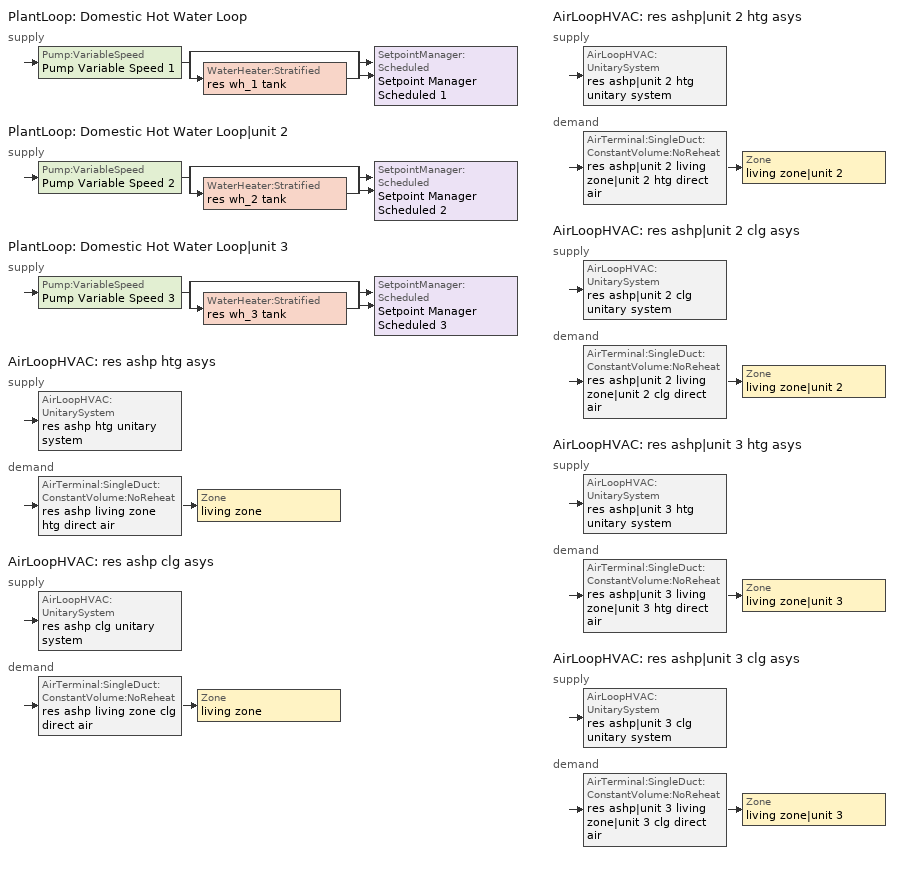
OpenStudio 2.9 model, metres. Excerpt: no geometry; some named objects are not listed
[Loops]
PlantLoop 'Domestic Hot Water Loop'
 supply: Pump:VariableSpeed 'Pump Variable Speed 1' > split
  | bypass
  | WaterHeater:Stratified 'res wh_1 tank'
  join > SetpointManager:Scheduled 'Setpoint Manager Scheduled 1'
PlantLoop 'Domestic Hot Water Loop|unit 2'
 supply: Pump:VariableSpeed 'Pump Variable Speed 2' > split
  | bypass
  | WaterHeater:Stratified 'res wh_2 tank'
  join > SetpointManager:Scheduled 'Setpoint Manager Scheduled 2'
PlantLoop 'Domestic Hot Water Loop|unit 3'
 supply: Pump:VariableSpeed 'Pump Variable Speed 3' > split
  | bypass
  | WaterHeater:Stratified 'res wh_3 tank'
  join > SetpointManager:Scheduled 'Setpoint Manager Scheduled 3'
AirLoopHVAC 'res ashp htg asys'
 supply: AirLoopHVAC:UnitarySystem 'res ashp htg unitary system'
 demand: AirTerminal:SingleDuct:ConstantVolume:NoReheat 'res ashp living zone htg direct air' > Zone 'living zone'
AirLoopHVAC 'res ashp clg asys'
 supply: AirLoopHVAC:UnitarySystem 'res ashp clg unitary system'
 demand: AirTerminal:SingleDuct:ConstantVolume:NoReheat 'res ashp living zone clg direct air' > Zone 'living zone'
AirLoopHVAC 'res ashp|unit 2 htg asys'
 supply: AirLoopHVAC:UnitarySystem 'res ashp|unit 2 htg unitary system'
 demand: AirTerminal:SingleDuct:ConstantVolume:NoReheat 'res ashp|unit 2 living zone|unit 2 htg direct air' > Zone 'living zone|unit 2'
AirLoopHVAC 'res ashp|unit 2 clg asys'
 supply: AirLoopHVAC:UnitarySystem 'res ashp|unit 2 clg unitary system'
 demand: AirTerminal:SingleDuct:ConstantVolume:NoReheat 'res ashp|unit 2 living zone|unit 2 clg direct air' > Zone 'living zone|unit 2'
AirLoopHVAC 'res ashp|unit 3 htg asys'
 supply: AirLoopHVAC:UnitarySystem 'res ashp|unit 3 htg unitary system'
 demand: AirTerminal:SingleDuct:ConstantVolume:NoReheat 'res ashp|unit 3 living zone|unit 3 htg direct air' > Zone 'living zone|unit 3'
AirLoopHVAC 'res ashp|unit 3 clg asys'
 supply: AirLoopHVAC:UnitarySystem 'res ashp|unit 3 clg unitary system'
 demand: AirTerminal:SingleDuct:ConstantVolume:NoReheat 'res ashp|unit 3 living zone|unit 3 clg direct air' > Zone 'living zone|unit 3'
[Sizing:Zone] Zone Cooling Design Supply Air Temperature Input Method=SupplyAirTemperature; Zone Cooling Design Supply Air Temperature {C}=14; Zone Cooling Design Supply Air Temperature Difference {deltaC}=11.11; Zone Heating Design Supply Air Temperature Input Method=SupplyAirTemperature; Zone Heating Design Supply Air Temperature {C}=40; Zone Heating Design Supply Air Temperature Difference {deltaC}=11.11; Zone Cooling Design Supply Air Humidity Ratio {kg-H2O/kg-air}=0.0085; Zone Heating Design Supply Air Humidity Ratio {kg-H2O/kg-air}=0.008; Cooling Design Air Flow Method=DesignDay; Heating Design Air Flow Method=DesignDay; Account for Dedicated Outdoor Air System=No; Dedicated Outdoor Air System Control Strategy=NeutralSupplyAir; Dedicated Outdoor Air Low Setpoint Temperature for Design {C}=autosize; Dedicated Outdoor Air High Setpoint Temperature for Design {C}=autosize
living zone; living zone|unit 2; living zone|unit 3
[Zone equipment]
living zone: res ashp living zone htg direct air, res ashp living zone clg direct air
living zone|unit 2: res ashp|unit 2 living zone|unit 2 htg direct air, res ashp|unit 2 living zone|unit 2 clg direct air
living zone|unit 3: res ashp|unit 3 living zone|unit 3 htg direct air, res ashp|unit 3 living zone|unit 3 clg direct air
[PlantLoop] Glycol Concentration=0; Maximum Loop Flow Rate {m3/s}=0.01; Plant Loop Volume {m3}=0.003; Load Distribution Scheme=Optimal
Domestic Hot Water Loop; Domestic Hot Water Loop|unit 2; Domestic Hot Water Loop|unit 3
[Sizing:Plant] Loop Type=Heating; Design Loop Exit Temperature {C}=51.6667; Loop Design Temperature Difference {deltaC}=5.55556; Sizing Option=NonCoincident; Zone Timesteps in Averaging Window=1; Coincident Sizing Factor Mode=None
Domestic Hot Water Loop; Domestic Hot Water Loop|unit 2; Domestic Hot Water Loop|unit 3
[Pump:VariableSpeed] Rated Flow Rate {m3/s}=0.01; Rated Pump Head {Pa}=1; Rated Power Consumption {W}=0; Motor Efficiency=1; Fraction of Motor Inefficiencies to Fluid Stream=0; Coefficient 1 of the Part Load Performance Curve=0; Coefficient 2 of the Part Load Performance Curve=1; Coefficient 3 of the Part Load Performance Curve=0; Coefficient 4 of the Part Load Performance Curve=0; Pump Control Type=Intermittent; Skin Loss Radiative Fraction=0.5; Design Power Sizing Method=PowerPerFlowPerPressure; Design Electric Power per Unit Flow Rate {W/(m3/s)}=348701.1; Design Shaft Power per Unit Flow Rate per Unit Head {W-s/m3-Pa}=1.28205; Design Minimum Flow Rate Fraction=0
Pump Variable Speed 1; Pump Variable Speed 2; Pump Variable Speed 3
[SetpointManager:Scheduled] Control Variable=Temperature
Name | Schedule
Setpoint Manager Scheduled 1 | dhw temp
Setpoint Manager Scheduled 2 | dhw temp 1
Setpoint Manager Scheduled 3 | dhw temp 2
[WaterHeater:HeatPump:WrappedCondenser] Availability Schedule=Always On Discrete; Dead Band Temperature Difference {deltaC}=0.5; Condenser Bottom Location {m}=0.0869862; Condenser Top Location {m}=0.559813; Evaporator Air Flow Rate {m3/s}=0.0854225; Inlet Air Configuration=Schedule; Minimum Inlet Air Temperature for Compressor Operation {C}=7.22222; Maximum Inlet Air Temperature for Compressor Operation {C}=48.8889; Compressor Location=Schedule; Fan Placement=DrawThrough; On Cycle Parasitic Electric Load {W}=0; Off Cycle Parasitic Electric Load {W}=0; Parasitic Heat Rejection Location=Outdoors; Tank Element Control Logic=MutuallyExclusive; Control Sensor 1 Height In Stratified Tank {m}=0.818187; Control Sensor 1 Weight=1; Control Sensor 2 Height In Stratified Tank {m}=0.818187
Name | Compressor Setpoint Temperature Schedule | Inlet Air Temperature Schedule | Inlet Air Humidity Schedule | Tank | DX Coil | Compressor Ambient Temperature Schedule | Fan
res wh_1 hpwh | res wh_1 WaterHeaterHPSchedule | res wh_1 Tamb act | res wh_1 RHamb act | res wh_1 tank | res wh_1 coil | res wh_1 Tamb act | res wh_1 fan
res wh_2 hpwh | res wh_2 WaterHeaterHPSchedule | res wh_2 Tamb act | res wh_2 RHamb act | res wh_2 tank | res wh_2 coil | res wh_2 Tamb act | res wh_2 fan
res wh_3 hpwh | res wh_3 WaterHeaterHPSchedule | res wh_3 Tamb act | res wh_3 RHamb act | res wh_3 tank | res wh_3 coil | res wh_3 Tamb act | res wh_3 fan
[Coil:WaterHeating:AirToWaterHeatPump:Wrapped] Rated Heating Capacity {W}=1400; Rated COP {W/W}=2.8; Rated Sensible Heat Ratio=0.88; Rated Evaporator Inlet Air Dry-Bulb Temperature {C}=19.7222; Rated Evaporator Inlet Air Wet-Bulb Temperature {C}=13.0782; Rated Condenser Water Temperature {C}=48.89; Rated Evaporator Air Flow Rate {m3/s}=0.0854225; Evaporator Fan Power Included in Rated COP=Yes; Crankcase Heater Capacity {W}=0; Maximum Ambient Temperature for Crankcase Heater Operation {C}=0; Evaporator Air Temperature Type for Curve Objects=WetBulbTemperature
Name | Heating Capacity Function of Temperature Curve | Heating Capacity Function of Air Flow Fraction Curve | Heating COP Function of Temperature Curve | Heating COP Function of Air Flow Fraction Curve | Part Load Fraction Correlation Curve
res wh_1 coil | HPWH-Cap-fT | HPWH-Htg-Cap-FF | HPWH-COP-fT | HPWH-Htg-COP-FF | HPWH-COP-fPLR
res wh_2 coil | HPWH-Cap-fT 1 | HPWH-Htg-Cap-FF 1 | HPWH-COP-fT 1 | HPWH-Htg-COP-FF 1 | HPWH-COP-fPLR 1
res wh_3 coil | HPWH-Cap-fT 2 | HPWH-Htg-Cap-FF 2 | HPWH-COP-fT 2 | HPWH-Htg-COP-FF 2 | HPWH-COP-fPLR 2
[WaterHeater:Stratified] Tank Volume {m3}=0.170344; Tank Height {m}=1.0335; Tank Shape=VerticalCylinder; Maximum Temperature Limit {C}=90; Heater Priority Control=MasterSlave; Heater 1 Deadband Temperature Difference {deltaC}=25; Heater 1 Capacity {W}=4500; Heater 1 Height {m}=0.732062; Heater 2 Deadband Temperature Difference {deltaC}=30; Heater 2 Capacity {W}=4500; Heater 2 Height {m}=0.129188; Heater Fuel Type=Electricity; Heater Thermal Efficiency=1; Off Cycle Parasitic Fuel Consumption Rate {W}=3; Off Cycle Parasitic Fuel Type=Electricity; Off Cycle Parasitic Heat Fraction to Tank=0; Off Cycle Parasitic Height {m}=0; On Cycle Parasitic Fuel Consumption Rate {W}=3; On Cycle Parasitic Fuel Type=Electricity; On Cycle Parasitic Heat Fraction to Tank=0; On Cycle Parasitic Height {m}=0; Ambient Temperature Indicator=Schedule; Uniform Skin Loss Coefficient per Unit Area to Ambient Temperature {W/m2-K}=1.13221; Skin Loss Fraction to Zone=1; Off Cycle Flue Loss Coefficient to Ambient Temperature {W/K}=0; Off Cycle Flue Loss Fraction to Zone=1; Use Side Effectiveness=1; Use Side Inlet Height {m}=0; Use Side Outlet Height {m}=autocalculate; Source Side Effectiveness=1; Source Side Inlet Height {m}=0; Source Side Outlet Height {m}=0; Inlet Mode=Fixed; Use Side Design Flow Rate {m3/s}=0.00283433; Source Side Design Flow Rate {m3/s}=0; Indirect Water Heating Recovery Time {hr}=1.5; Number of Nodes=12; Additional Destratification Conductivity {W/m-K}=0; Node 1 Additional Loss Coefficient {W/m2-K}=0; Node 2 Additional Loss Coefficient {W/m2-K}=0; Node 3 Additional Loss Coefficient {W/m2-K}=0; Node 4 Additional Loss Coefficient {W/m2-K}=0; Node 5 Additional Loss Coefficient {W/m2-K}=0; Node 6 Additional Loss Coefficient {W/m2-K}=0; Node 7 Additional Loss Coefficient {W/m2-K}=0; Node 8 Additional Loss Coefficient {W/m2-K}=0; Node 9 Additional Loss Coefficient {W/m2-K}=0; Node 10 Additional Loss Coefficient {W/m2-K}=0; Node 11 Additional Loss Coefficient {W/m2-K}=0; Node 12 Additional Loss Coefficient {W/m2-K}=0
Name | Heater 1 Setpoint Temperature Schedule | Heater 2 Setpoint Temperature Schedule | Ambient Temperature Schedule
res wh_1 tank | res wh_1 TopElementSetpoint | res wh_1 BottomElementSetpoint | res wh_1 Tamb act
res wh_2 tank | res wh_2 TopElementSetpoint | res wh_2 BottomElementSetpoint | res wh_2 Tamb act
res wh_3 tank | res wh_3 TopElementSetpoint | res wh_3 BottomElementSetpoint | res wh_3 Tamb act
[Fan:OnOff] Availability Schedule=Always On Discrete; Motor Efficiency=1; Motor In Airstream Fraction=1
Name | Fan Total Efficiency | Pressure Rise {Pa} | Maximum Flow Rate {m3/s} | Fan Power Ratio Function of Speed Ratio Curve | Fan Efficiency Ratio Function of Speed Ratio Curve
res wh_1 fan | 0.234952 | 23 | 0.0854225 | Fan On Off Power Curve | Fan On Off Efficiency Curve
res wh_2 fan | 0.234952 | 23 | 0.0854225 | Fan On Off Power Curve 1 | Fan On Off Efficiency Curve 1
res wh_3 fan | 0.234952 | 23 | 0.0854225 | Fan On Off Power Curve 2 | Fan On Off Efficiency Curve 2
res ashp htg supply fan | 0.75 | 476.748 | 1.17751 | res ashp fan power curve | res ashp fan eff curve
res ashp clg supply fan | 0.75 | 476.748 | 1.17751 | res ashp fan power curve 1 | res ashp fan eff curve 1
res ashp|unit 2 htg supply fan | 0.75 | 476.748 | 1.17751 | res ashp|unit 2 fan power curve | res ashp|unit 2 fan eff curve
res ashp|unit 2 clg supply fan | 0.75 | 476.748 | 1.17751 | res ashp|unit 2 fan power curve 1 | res ashp|unit 2 fan eff curve 1
res ashp|unit 3 htg supply fan | 0.75 | 476.748 | 1.17751 | res ashp|unit 3 fan power curve | res ashp|unit 3 fan eff curve
res ashp|unit 3 clg supply fan | 0.75 | 476.748 | 1.17751 | res ashp|unit 3 fan power curve 1 | res ashp|unit 3 fan eff curve 1
[EnergyManagementSystem:Sensor]
Name | Output Variable or Output Meter Index Key | Output Variable or Output Meter
res_wh_1_tl | res wh_1 tank | Water Heater Heat Loss Rate
res_wh_1_sens_cool | res wh_1 coil | Cooling Coil Sensible Cooling Rate
res_wh_1_lat_cool | res wh_1 coil | Cooling Coil Latent Cooling Rate
res_wh_1_fan_pwr | res wh_1 fan | Fan Electric Power
res_wh_1_T_ctrl | res wh_1 tank | Water Heater Temperature Node 3
res_wh_1_LE_P | res wh_1 tank | Water Heater Heater 2 Heating Energy
res_wh_1_UE_P | res wh_1 tank | Water Heater Heater 1 Heating Energy
res_wh_2_tl | res wh_2 tank | Water Heater Heat Loss Rate
res_wh_2_sens_cool | res wh_2 coil | Cooling Coil Sensible Cooling Rate
res_wh_2_lat_cool | res wh_2 coil | Cooling Coil Latent Cooling Rate
res_wh_2_fan_pwr | res wh_2 fan | Fan Electric Power
res_wh_2_T_ctrl | res wh_2 tank | Water Heater Temperature Node 3
res_wh_2_LE_P | res wh_2 tank | Water Heater Heater 2 Heating Energy
res_wh_2_UE_P | res wh_2 tank | Water Heater Heater 1 Heating Energy
res_wh_3_tl | res wh_3 tank | Water Heater Heat Loss Rate
res_wh_3_sens_cool | res wh_3 coil | Cooling Coil Sensible Cooling Rate
res_wh_3_lat_cool | res wh_3 coil | Cooling Coil Latent Cooling Rate
res_wh_3_fan_pwr | res wh_3 fan | Fan Electric Power
res_wh_3_T_ctrl | res wh_3 tank | Water Heater Temperature Node 3
res_wh_3_LE_P | res wh_3 tank | Water Heater Heater 2 Heating Energy
res_wh_3_UE_P | res wh_3 tank | Water Heater Heater 1 Heating Energy
res_af_1_tin_s | living zone | Zone Mean Air Temperature
res_af_1_tt_s | living zone | Zone Outdoor Air Drybulb Temperature
res_ds_res_ashp_clg_asys_fan_rtf_s | res ashp clg supply fan | Fan Runtime Fraction
res_ds_res_ashp_htg_asys_fan_rtf_s | res ashp htg supply fan | Fan Runtime Fraction
res_ds_res_ashp_clg_asys_win_s; res_ds_res_ashp_htg_asys_win_s | living zone | Zone Mean Air Humidity Ratio
res_af_2_tin_s | living zone|unit 2 | Zone Mean Air Temperature
res_af_2_tt_s | living zone|unit 2 | Zone Outdoor Air Drybulb Temperature
res_ds_res_ashp_unit_2_clg_asys_fan_rtf_s | res ashp|unit 2 clg supply fan | Fan Runtime Fraction
res_ds_res_ashp_unit_2_htg_asys_fan_rtf_s | res ashp|unit 2 htg supply fan | Fan Runtime Fraction
res_ds_res_ashp_unit_2_clg_asys_win_s; res_ds_res_ashp_unit_2_htg_asys_win_s | living zone|unit 2 | Zone Mean Air Humidity Ratio
res_af_3_tin_s | living zone|unit 3 | Zone Mean Air Temperature
res_af_3_tt_s | living zone|unit 3 | Zone Outdoor Air Drybulb Temperature
res_ds_res_ashp_unit_3_htg_asys_fan_rtf_s | res ashp|unit 3 htg supply fan | Fan Runtime Fraction
res_ds_res_ashp_unit_3_clg_asys_fan_rtf_s | res ashp|unit 3 clg supply fan | Fan Runtime Fraction
res_ds_res_ashp_unit_3_htg_asys_win_s; res_ds_res_ashp_unit_3_clg_asys_win_s | living zone|unit 3 | Zone Mean Air Humidity Ratio
[EnergyManagementSystem:Actuator]
Name | Actuated Component | Actuated Component Type | Actuated Component Control Type
res_wh_1_Tamb_act | res wh_1 Tamb act | Schedule:Constant | Schedule Value
res_wh_1_RHamb_act | res wh_1 RHamb act | Schedule:Constant | Schedule Value
res_wh_2_Tamb_act | res wh_2 Tamb act | Schedule:Constant | Schedule Value
res_wh_2_RHamb_act | res wh_2 RHamb act | Schedule:Constant | Schedule Value
res_wh_3_Tamb_act | res wh_3 Tamb act | Schedule:Constant | Schedule Value
res_wh_3_RHamb_act | res wh_3 RHamb act | Schedule:Constant | Schedule Value
res_ds_res_ashp_clg_asys_SupDCnToAhEq_act | res ds res ashp clg asys SupDCnToAhEq | OtherEquipment | Power Level
res_ds_res_ashp_clg_asys_RetDCnToPlEq_act | res ds res ashp clg asys RetDCnToPlEq | OtherEquipment | Power Level
res_ds_res_ashp_clg_asys_RetDCnToAhEquip_act | res ds res ashp clg asys RetDCnToAhEquip | OtherEquipment | Power Level
res_ds_res_ashp_clg_asys_SupSLkToAhEq_act | res ds res ashp clg asys SupSLkToAhEq | OtherEquipment | Power Level
res_ds_res_ashp_clg_asys_SupLatLkToAhEq_act | res ds res ashp clg asys SupLatLkToAhEq | OtherEquipment | Power Level
res_ds_res_ashp_clg_asys_RetSLkEq_act | res ds res ashp clg asys RetSLkEq | OtherEquipment | Power Level
res_ds_res_ashp_clg_asys_RetLatLkEq_act | res ds res ashp clg asys RetLatLkEq | OtherEquipment | Power Level
res_ds_res_ashp_clg_asys_AhToLivMix_act | res ds res ashp clg asys AhToLivMix | ZoneMixing | Air Exchange Flow Rate
res_ds_res_ashp_clg_asys_LivToAhMix_act | res ds res ashp clg asys LivToAhMix | ZoneMixing | Air Exchange Flow Rate
res_ds_res_ashp_htg_asys_SupSLkToLvEq_act | res ds res ashp htg asys SupSLkToLvEq | OtherEquipment | Power Level
res_ds_res_ashp_htg_asys_SupLatLkToLvEq_act | res ds res ashp htg asys SupLatLkToLvEq | OtherEquipment | Power Level
res_ds_res_ashp_htg_asys_SupDCnToLvEq_act | res ds res ashp htg asys SupDCnToLvEq | OtherEquipment | Power Level
res_ds_res_ashp_htg_asys_SupDCnToAhEq_act | res ds res ashp htg asys SupDCnToAhEq | OtherEquipment | Power Level
res_ds_res_ashp_htg_asys_RetDCnToPlEq_act | res ds res ashp htg asys RetDCnToPlEq | OtherEquipment | Power Level
res_ds_res_ashp_htg_asys_RetDCnToAhEquip_act | res ds res ashp htg asys RetDCnToAhEquip | OtherEquipment | Power Level
res_ds_res_ashp_htg_asys_SupSLkToAhEq_act | res ds res ashp htg asys SupSLkToAhEq | OtherEquipment | Power Level
res_ds_res_ashp_htg_asys_SupLatLkToAhEq_act | res ds res ashp htg asys SupLatLkToAhEq | OtherEquipment | Power Level
res_ds_res_ashp_htg_asys_RetSLkEq_act | res ds res ashp htg asys RetSLkEq | OtherEquipment | Power Level
res_ds_res_ashp_htg_asys_RetLatLkEq_act | res ds res ashp htg asys RetLatLkEq | OtherEquipment | Power Level
res_ds_res_ashp_htg_asys_AhToLivMix_act | res ds res ashp htg asys AhToLivMix | ZoneMixing | Air Exchange Flow Rate
res_ds_res_ashp_htg_asys_LivToAhMix_act | res ds res ashp htg asys LivToAhMix | ZoneMixing | Air Exchange Flow Rate
res_infil_1_house_fan_act | res infil_1 house fan | ElectricEquipment | Electric Power Level
res_infil_1_range_fan_act | res infil_1 range fan | ElectricEquipment | Electric Power Level
res_infil_1_bath_fan_act | res infil_1 bath fan | ElectricEquipment | Electric Power Level
res_infil_1_flow_act | res infil_1 flow | Zone Infiltration | Air Exchange Flow Rate
res_nv_2_flow_act | res nv_2 flow | Zone Infiltration | Air Exchange Flow Rate
res_ds_res_ashp_unit_2_clg_asys_SupSLkToLvEq_act | res ds res ashp_unit 2 clg asys SupSLkToLvEq | OtherEquipment | Power Level
res_ds_res_ashp_unit_2_clg_asys_SupLatLkToLvEq_act | res ds res ashp_unit 2 clg asys SupLatLkToLvEq | OtherEquipment | Power Level
res_ds_res_ashp_unit_2_clg_asys_SupDCnToLvEq_act | res ds res ashp_unit 2 clg asys SupDCnToLvEq | OtherEquipment | Power Level
res_ds_res_ashp_unit_2_clg_asys_SupDCnToAhEq_act | res ds res ashp_unit 2 clg asys SupDCnToAhEq | OtherEquipment | Power Level
res_ds_res_ashp_unit_2_clg_asys_RetDCnToPlEq_act | res ds res ashp_unit 2 clg asys RetDCnToPlEq | OtherEquipment | Power Level
res_ds_res_ashp_unit_2_clg_asys_RetDCnToAhEquip_act | res ds res ashp_unit 2 clg asys RetDCnToAhEquip | OtherEquipment | Power Level
res_ds_res_ashp_unit_2_clg_asys_SupSLkToAhEq_act | res ds res ashp_unit 2 clg asys SupSLkToAhEq | OtherEquipment | Power Level
res_ds_res_ashp_unit_2_clg_asys_SupLatLkToAhEq_act | res ds res ashp_unit 2 clg asys SupLatLkToAhEq | OtherEquipment | Power Level
res_ds_res_ashp_unit_2_clg_asys_RetSLkEq_act | res ds res ashp_unit 2 clg asys RetSLkEq | OtherEquipment | Power Level
res_ds_res_ashp_unit_2_clg_asys_RetLatLkEq_act | res ds res ashp_unit 2 clg asys RetLatLkEq | OtherEquipment | Power Level
res_ds_res_ashp_unit_2_clg_asys_AhToLivMix_act | res ds res ashp_unit 2 clg asys AhToLivMix | ZoneMixing | Air Exchange Flow Rate
res_ds_res_ashp_unit_2_clg_asys_LivToAhMix_act | res ds res ashp_unit 2 clg asys LivToAhMix | ZoneMixing | Air Exchange Flow Rate
res_ds_res_ashp_unit_2_htg_asys_SupSLkToLvEq_act | res ds res ashp_unit 2 htg asys SupSLkToLvEq | OtherEquipment | Power Level
res_ds_res_ashp_unit_2_htg_asys_SupLatLkToLvEq_act | res ds res ashp_unit 2 htg asys SupLatLkToLvEq | OtherEquipment | Power Level
res_ds_res_ashp_unit_2_htg_asys_SupDCnToLvEq_act | res ds res ashp_unit 2 htg asys SupDCnToLvEq | OtherEquipment | Power Level
res_ds_res_ashp_unit_2_htg_asys_SupDCnToAhEq_act | res ds res ashp_unit 2 htg asys SupDCnToAhEq | OtherEquipment | Power Level
res_ds_res_ashp_unit_2_htg_asys_RetDCnToPlEq_act | res ds res ashp_unit 2 htg asys RetDCnToPlEq | OtherEquipment | Power Level
res_ds_res_ashp_unit_2_htg_asys_RetDCnToAhEquip_act | res ds res ashp_unit 2 htg asys RetDCnToAhEquip | OtherEquipment | Power Level
res_ds_res_ashp_unit_2_htg_asys_SupSLkToAhEq_act | res ds res ashp_unit 2 htg asys SupSLkToAhEq | OtherEquipment | Power Level
res_ds_res_ashp_unit_2_htg_asys_SupLatLkToAhEq_act | res ds res ashp_unit 2 htg asys SupLatLkToAhEq | OtherEquipment | Power Level
res_ds_res_ashp_unit_2_htg_asys_RetSLkEq_act | res ds res ashp_unit 2 htg asys RetSLkEq | OtherEquipment | Power Level
res_ds_res_ashp_unit_2_htg_asys_RetLatLkEq_act | res ds res ashp_unit 2 htg asys RetLatLkEq | OtherEquipment | Power Level
res_ds_res_ashp_unit_2_htg_asys_AhToLivMix_act | res ds res ashp_unit 2 htg asys AhToLivMix | ZoneMixing | Air Exchange Flow Rate
res_ds_res_ashp_unit_2_htg_asys_LivToAhMix_act | res ds res ashp_unit 2 htg asys LivToAhMix | ZoneMixing | Air Exchange Flow Rate
res_infil_2_house_fan_act | res infil_2 house fan | ElectricEquipment | Electric Power Level
res_infil_2_range_fan_act | res infil_2 range fan | ElectricEquipment | Electric Power Level
res_infil_2_bath_fan_act | res infil_2 bath fan | ElectricEquipment | Electric Power Level
res_infil_2_flow_act | res infil_2 flow | Zone Infiltration | Air Exchange Flow Rate
res_nv_3_flow_act | res nv_3 flow | Zone Infiltration | Air Exchange Flow Rate
res_ds_res_ashp_unit_3_htg_asys_SupSLkToLvEq_act | res ds res ashp_unit 3 htg asys SupSLkToLvEq | OtherEquipment | Power Level
res_ds_res_ashp_unit_3_htg_asys_SupLatLkToLvEq_act | res ds res ashp_unit 3 htg asys SupLatLkToLvEq | OtherEquipment | Power Level
res_ds_res_ashp_unit_3_htg_asys_SupDCnToLvEq_act | res ds res ashp_unit 3 htg asys SupDCnToLvEq | OtherEquipment | Power Level
res_ds_res_ashp_unit_3_htg_asys_SupDCnToAhEq_act | res ds res ashp_unit 3 htg asys SupDCnToAhEq | OtherEquipment | Power Level
res_ds_res_ashp_unit_3_htg_asys_RetDCnToPlEq_act | res ds res ashp_unit 3 htg asys RetDCnToPlEq | OtherEquipment | Power Level
res_ds_res_ashp_unit_3_htg_asys_RetDCnToAhEquip_act | res ds res ashp_unit 3 htg asys RetDCnToAhEquip | OtherEquipment | Power Level
res_ds_res_ashp_unit_3_htg_asys_SupSLkToAhEq_act | res ds res ashp_unit 3 htg asys SupSLkToAhEq | OtherEquipment | Power Level
res_ds_res_ashp_unit_3_htg_asys_SupLatLkToAhEq_act | res ds res ashp_unit 3 htg asys SupLatLkToAhEq | OtherEquipment | Power Level
res_ds_res_ashp_unit_3_htg_asys_RetSLkEq_act | res ds res ashp_unit 3 htg asys RetSLkEq | OtherEquipment | Power Level
res_ds_res_ashp_unit_3_htg_asys_RetLatLkEq_act | res ds res ashp_unit 3 htg asys RetLatLkEq | OtherEquipment | Power Level
res_ds_res_ashp_unit_3_htg_asys_AhToLivMix_act | res ds res ashp_unit 3 htg asys AhToLivMix | ZoneMixing | Air Exchange Flow Rate
res_ds_res_ashp_unit_3_htg_asys_LivToAhMix_act | res ds res ashp_unit 3 htg asys LivToAhMix | ZoneMixing | Air Exchange Flow Rate
res_ds_res_ashp_unit_3_clg_asys_SupSLkToLvEq_act | res ds res ashp_unit 3 clg asys SupSLkToLvEq | OtherEquipment | Power Level
res_ds_res_ashp_unit_3_clg_asys_SupLatLkToLvEq_act | res ds res ashp_unit 3 clg asys SupLatLkToLvEq | OtherEquipment | Power Level
res_ds_res_ashp_unit_3_clg_asys_SupDCnToLvEq_act | res ds res ashp_unit 3 clg asys SupDCnToLvEq | OtherEquipment | Power Level
res_ds_res_ashp_unit_3_clg_asys_SupDCnToAhEq_act | res ds res ashp_unit 3 clg asys SupDCnToAhEq | OtherEquipment | Power Level
res_ds_res_ashp_unit_3_clg_asys_RetDCnToPlEq_act | res ds res ashp_unit 3 clg asys RetDCnToPlEq | OtherEquipment | Power Level
res_ds_res_ashp_unit_3_clg_asys_RetDCnToAhEquip_act | res ds res ashp_unit 3 clg asys RetDCnToAhEquip | OtherEquipment | Power Level
res_ds_res_ashp_unit_3_clg_asys_SupSLkToAhEq_act | res ds res ashp_unit 3 clg asys SupSLkToAhEq | OtherEquipment | Power Level
res_ds_res_ashp_unit_3_clg_asys_SupLatLkToAhEq_act | res ds res ashp_unit 3 clg asys SupLatLkToAhEq | OtherEquipment | Power Level
res_ds_res_ashp_unit_3_clg_asys_RetSLkEq_act | res ds res ashp_unit 3 clg asys RetSLkEq | OtherEquipment | Power Level
res_ds_res_ashp_unit_3_clg_asys_RetLatLkEq_act | res ds res ashp_unit 3 clg asys RetLatLkEq | OtherEquipment | Power Level
res_ds_res_ashp_unit_3_clg_asys_AhToLivMix_act | res ds res ashp_unit 3 clg asys AhToLivMix | ZoneMixing | Air Exchange Flow Rate
res_ds_res_ashp_unit_3_clg_asys_LivToAhMix_act | res ds res ashp_unit 3 clg asys LivToAhMix | ZoneMixing | Air Exchange Flow Rate
res_infil_3_house_fan_act | res infil_3 house fan | ElectricEquipment | Electric Power Level
res_infil_3_range_fan_act | res infil_3 range fan | ElectricEquipment | Electric Power Level
res_infil_3_bath_fan_act | res infil_3 bath fan | ElectricEquipment | Electric Power Level
res_infil_3_flow_act | res infil_3 flow | Zone Infiltration | Air Exchange Flow Rate
[EnergyManagementSystem:TrendVariable] Number of Timesteps to be Logged=2
Name | EMS Variable
res_wh_1_on_off | res_wh_1_sens_cool
res_wh_1_UETrend | res_wh_1_UE_P
res_wh_1_LETrend | res_wh_1_LE_P
res_wh_2_on_off | res_wh_2_sens_cool
res_wh_2_UETrend | res_wh_2_UE_P
res_wh_2_LETrend | res_wh_2_LE_P
res_wh_3_on_off | res_wh_3_sens_cool
res_wh_3_UETrend | res_wh_3_UE_P
res_wh_3_LETrend | res_wh_3_LE_P
[EnergyManagementSystem:Program]
res_wh_1_InletAir: Set T_hpwh_inlet_0 = res_wh_1_amb_temp; Set res_wh_1_Tamb_act = T_hpwh_inlet_0; Set res_wh_1_RHamb_act = res_wh_1_amb_rh/100; Set temp1=(res_wh_1_tl*1.0)+res_wh_1_fan_pwr*1.0; Set res_wh_1_sens_act = 0-(res_wh_1_sens_cool*1.0)-temp1; Set res_wh_1_lat_act = 0 - res_wh_1_lat_cool * 1.0
res_wh_1_Control: Set res_wh_1_UESchedOverride = 49.78; Set res_wh_1_HPSchedOverride = 51.67; Set UEMax_0 = (@TrendMax res_wh_1_UETrend 2); Set LEMax_0 = (@TrendMax res_wh_1_LETrend 2); Set ElemOn_0 = (@Max UEMax_0 LEMax_0); If (res_wh_1_T_ctrl<40.38) || ((ElemOn_0>0) && (res_wh_1_T_ctrl<51.28)); Set res_wh_1_LESchedOverride = 70; Set res_wh_1_HPSchedOverride = 0; Else; Set res_wh_1_LESchedOverride = 0; Set res_wh_1_HPSchedOverride = 51.67; EndIf
res_wh_2_InletAir: Set T_hpwh_inlet_1 = res_wh_2_amb_temp; Set res_wh_2_Tamb_act = T_hpwh_inlet_1; Set res_wh_2_RHamb_act = res_wh_2_amb_rh/100; Set temp1=(res_wh_2_tl*1.0)+res_wh_2_fan_pwr*1.0; Set res_wh_2_sens_act = 0-(res_wh_2_sens_cool*1.0)-temp1; Set res_wh_2_lat_act = 0 - res_wh_2_lat_cool * 1.0
res_wh_2_Control: Set res_wh_2_UESchedOverride = 49.78; Set res_wh_2_HPSchedOverride = 51.67; Set UEMax_1 = (@TrendMax res_wh_2_UETrend 2); Set LEMax_1 = (@TrendMax res_wh_2_LETrend 2); Set ElemOn_1 = (@Max UEMax_1 LEMax_1); If (res_wh_2_T_ctrl<40.38) || ((ElemOn_1>0) && (res_wh_2_T_ctrl<51.28)); Set res_wh_2_LESchedOverride = 70; Set res_wh_2_HPSchedOverride = 0; Else; Set res_wh_2_LESchedOverride = 0; Set res_wh_2_HPSchedOverride = 51.67; EndIf
res_wh_3_InletAir: Set T_hpwh_inlet_2 = res_wh_3_amb_temp; Set res_wh_3_Tamb_act = T_hpwh_inlet_2; Set res_wh_3_RHamb_act = res_wh_3_amb_rh/100; Set temp1=(res_wh_3_tl*1.0)+res_wh_3_fan_pwr*1.0; Set res_wh_3_sens_act = 0-(res_wh_3_sens_cool*1.0)-temp1; Set res_wh_3_lat_act = 0 - res_wh_3_lat_cool * 1.0
res_wh_3_Control: Set res_wh_3_UESchedOverride = 49.78; Set res_wh_3_HPSchedOverride = 51.67; Set UEMax_2 = (@TrendMax res_wh_3_UETrend 2); Set LEMax_2 = (@TrendMax res_wh_3_LETrend 2); Set ElemOn_2 = (@Max UEMax_2 LEMax_2); If (res_wh_3_T_ctrl<40.38) || ((ElemOn_2>0) && (res_wh_3_T_ctrl<51.28)); Set res_wh_3_LESchedOverride = 70; Set res_wh_3_HPSchedOverride = 0; Else; Set res_wh_3_LESchedOverride = 0; Set res_wh_3_HPSchedOverride = 51.67; EndIf
res_nv_1_program: Set Tdiff = res_af_1_tin_s-res_af_1_tt_s; Set dT = (@Abs Tdiff); Set pt = (@RhFnTdbWPb res_af_1_tt_s res_nv_wt_s res_nv_pb_s); Set NVA = 4584.793685048608; Set Cs = 0.00017926040778923255; Set Cw = 8.70903777141566e-05; Set MNV = 0.6292632575999998; Set MHR = 0.0115; Set MRH = 0.7; Set temp1 = (res_nv_1_nva_s*NVA); Set SGNV = temp1*((((Cs*dT)+(Cw*(res_af_vw_s^2)))^0.5)/1000); If (res_nv_wt_s<MHR) && (pt<MRH) && (res_af_1_tin_s>res_nv_1_sp_s); Set temp2 = (res_af_1_tin_s-res_nv_1_sp_s); Set NVadj1 = temp2/(res_af_1_tin_s-res_af_1_tt_s); Set NVadj2 = (@Min NVadj1 1); Set NVadj3 = (@Max NVadj2 0); Set NVadj = SGNV*NVadj3; Set res_nv_1_flow_act = (@Min NVadj MNV); Else; Set res_nv_1_flow_act = 0; EndIf
res_ds_res_ashp_clg_asys_program: Set res_ds_res_ashp_clg_asys_AhMfr = res_ds_res_ashp_clg_asys_ah_mfr_s; Set res_ds_res_ashp_clg_asys_FanRtf = res_ds_res_ashp_clg_asys_fan_rtf_s; Set res_ds_res_ashp_clg_asys_AhVfr = res_ds_res_ashp_clg_asys_ah_vfr_s; Set res_ds_res_ashp_clg_asys_AhTt = res_ds_res_ashp_clg_asys_ah_tt_s; Set res_ds_res_ashp_clg_asys_AhWt = res_ds_res_ashp_clg_asys_ah_wt_s; Set res_ds_res_ashp_clg_asys_RaT = res_ds_res_ashp_clg_asys_ra_t_s; Set res_ds_res_ashp_clg_asys_RaW = res_ds_res_ashp_clg_asys_ra_w_s; Set res_ds_res_ashp_clg_asys_AhT = res_ds_res_ashp_clg_asys_ah_t_s; Set res_ds_res_ashp_clg_asys_AhW = res_ds_res_ashp_clg_asys_ah_w_s; Run res_ds_res_ashp_clg_asys_lk_subrout; Set res_ds_res_ashp_clg_asys_SupSLkToLvEq_act = res_ds_res_ashp_clg_asys_SupSLkToLv; Set res_ds_res_ashp_clg_asys_SupLatLkToLvEq_act = res_ds_res_ashp_clg_asys_SupLatLkToLv; Set res_ds_res_ashp_clg_asys_SupDCnToLvEq_act = res_ds_res_ashp_clg_asys_SupDCnToLv; Set res_ds_res_ashp_clg_asys_SupDCnToAhEq_act = res_ds_res_ashp_clg_asys_SupDCnToAh; Set res_ds_res_ashp_clg_asys_SupSLkToAhEq_act = res_ds_res_ashp_clg_asys_SupSLkToAh; Set res_ds_res_ashp_clg_asys_SupLatLkToAhEq_act = res_ds_res_ashp_clg_asys_SupLatLkToAh; Set res_ds_res_ashp_clg_asys_RetSLkEq_act = res_ds_res_ashp_clg_asys_RetSLk; Set res_ds_res_ashp_clg_asys_RetLatLkEq_act = res_ds_res_ashp_clg_asys_RetLatLk; Set res_ds_res_ashp_clg_asys_RetDCnToPlEq_act = res_ds_res_ashp_clg_asys_RetDCnToPl; Set res_ds_res_ashp_clg_asys_RetDCnToAhEquip_act = res_ds_res_ashp_clg_asys_RetDCnToAh; Set res_ds_res_ashp_clg_asys_AhToLivMix_act = res_ds_res_ashp_clg_asys_AhToLiv; Set res_ds_res_ashp_clg_asys_LivToAhMix_act = res_ds_res_ashp_clg_asys_LivToAh
res_ds_res_ashp_htg_asys_program: Set res_ds_res_ashp_htg_asys_AhMfr = res_ds_res_ashp_htg_asys_ah_mfr_s; Set res_ds_res_ashp_htg_asys_FanRtf = res_ds_res_ashp_htg_asys_fan_rtf_s; Set res_ds_res_ashp_htg_asys_AhVfr = res_ds_res_ashp_htg_asys_ah_vfr_s; Set res_ds_res_ashp_htg_asys_AhTt = res_ds_res_ashp_htg_asys_ah_tt_s; Set res_ds_res_ashp_htg_asys_AhWt = res_ds_res_ashp_htg_asys_ah_wt_s; Set res_ds_res_ashp_htg_asys_RaT = res_ds_res_ashp_htg_asys_ra_t_s; Set res_ds_res_ashp_htg_asys_RaW = res_ds_res_ashp_htg_asys_ra_w_s; Set res_ds_res_ashp_htg_asys_AhT = res_ds_res_ashp_htg_asys_ah_t_s; Set res_ds_res_ashp_htg_asys_AhW = res_ds_res_ashp_htg_asys_ah_w_s; Run res_ds_res_ashp_htg_asys_lk_subrout; Set res_ds_res_ashp_htg_asys_SupSLkToLvEq_act = res_ds_res_ashp_htg_asys_SupSLkToLv; Set res_ds_res_ashp_htg_asys_SupLatLkToLvEq_act = res_ds_res_ashp_htg_asys_SupLatLkToLv; Set res_ds_res_ashp_htg_asys_SupDCnToLvEq_act = res_ds_res_ashp_htg_asys_SupDCnToLv; Set res_ds_res_ashp_htg_asys_SupDCnToAhEq_act = res_ds_res_ashp_htg_asys_SupDCnToAh; Set res_ds_res_ashp_htg_asys_SupSLkToAhEq_act = res_ds_res_ashp_htg_asys_SupSLkToAh; Set res_ds_res_ashp_htg_asys_SupLatLkToAhEq_act = res_ds_res_ashp_htg_asys_SupLatLkToAh; Set res_ds_res_ashp_htg_asys_RetSLkEq_act = res_ds_res_ashp_htg_asys_RetSLk; Set res_ds_res_ashp_htg_asys_RetLatLkEq_act = res_ds_res_ashp_htg_asys_RetLatLk; Set res_ds_res_ashp_htg_asys_RetDCnToPlEq_act = res_ds_res_ashp_htg_asys_RetDCnToPl; Set res_ds_res_ashp_htg_asys_RetDCnToAhEquip_act = res_ds_res_ashp_htg_asys_RetDCnToAh; Set res_ds_res_ashp_htg_asys_AhToLivMix_act = res_ds_res_ashp_htg_asys_AhToLiv; Set res_ds_res_ashp_htg_asys_LivToAhMix_act = res_ds_res_ashp_htg_asys_LivToAh
res_infil_1_program: Set p_m = 0.14; Set p_s = 0.22; Set s_m = 270; Set s_s = 370; Set z_m = 9.99744; Set z_s = 4.8768; Set f_t = (((s_m/z_m)^p_m)*((z_s/s_s)^p_s)); Set Tdiff = res_af_1_tin_s-res_af_1_tt_s; Set dT = @Abs Tdiff; Set c = 0.0228; Set Cs = 0.0749; Set Cw = 0.1406; Set n = 0.67; Set sft = (f_t*0.5); Set temp1 = ((c*Cw)*((sft*res_af_vw_s)^(2*n)))^2; Set Qn = (((c*Cs*(dT^n))^2)+temp1)^0.5; Set Tdiff = res_af_1_tin_s-res_af_1_tt_s; Set dT = @Abs Tdiff; Set QWHV = res_infil_1_wh_sch_s*0.0165; Set Qrange = res_infil_1_range_sch_s*0.0472; Set Qdryer = 0.0; Set Qbath = res_infil_1_bath_sch_s*0.0354; Set QhpwhOut = 0; Set QhpwhIn = 0; Set QductsOut = 0; Set QductsIn = 0; Set QductsOut = QductsOut+res_ds_res_ashp_clg_asys_lk_ret_fan_equiv; Set QductsIn = QductsIn+res_ds_res_ashp_clg_asys_lk_sup_fan_equiv; Set QductsOut = QductsOut+res_ds_res_ashp_htg_asys_lk_ret_fan_equiv; Set QductsIn = QductsIn+res_ds_res_ashp_htg_asys_lk_sup_fan_equiv; Set Qout = QWHV+Qrange+Qbath+Qdryer+QhpwhOut+QductsOut; Set Qin = QhpwhIn+QductsIn; Set Qu = (@Abs (Qout-Qin)); Set Qb = (@Min Qout Qin); Set faneff_wh = 0.9438948864000002; Set res_infil_1_house_fan_act = (QWHV*300)/faneff_wh*1; Set faneff_sp = 0.4719474432000001; Set res_infil_1_range_fan_act = (Qrange*300)/faneff_sp; Set res_infil_1_bath_fan_act = (Qbath*300)/faneff_sp; Set Q_acctd_for_elsewhere = QhpwhOut+QhpwhIn+QductsOut+QductsIn; Set res_infil_1_flow_act = (((Qu^2)+(Qn^2))^0.5)-Q_acctd_for_elsewhere; Set res_infil_1_flow_act = (@Max res_infil_1_flow_act 0)
res_nv_2_program: Set Tdiff = res_af_2_tin_s-res_af_2_tt_s; Set dT = (@Abs Tdiff); Set pt = (@RhFnTdbWPb res_af_2_tt_s res_nv_wt_s res_nv_pb_s); Set NVA = 2337.1686753986055; Set Cs = 0.00017926040778923255; Set Cw = 8.70903777141566e-05; Set MNV = 0.6292632575999998; Set MHR = 0.0115; Set MRH = 0.7; Set temp1 = (res_nv_2_nva_s*NVA); Set SGNV = temp1*((((Cs*dT)+(Cw*(res_af_vw_s^2)))^0.5)/1000); If (res_nv_wt_s<MHR) && (pt<MRH) && (res_af_2_tin_s>res_nv_2_sp_s); Set temp2 = (res_af_2_tin_s-res_nv_2_sp_s); Set NVadj1 = temp2/(res_af_2_tin_s-res_af_2_tt_s); Set NVadj2 = (@Min NVadj1 1); Set NVadj3 = (@Max NVadj2 0); Set NVadj = SGNV*NVadj3; Set res_nv_2_flow_act = (@Min NVadj MNV); Else; Set res_nv_2_flow_act = 0; EndIf
res_ds_res_ashp_unit_2_clg_asys_program: Set res_ds_res_ashp_unit_2_clg_asys_AhMfr = res_ds_res_ashp_unit_2_clg_asys_ah_mfr_s; Set res_ds_res_ashp_unit_2_clg_asys_FanRtf = res_ds_res_ashp_unit_2_clg_asys_fan_rtf_s; Set res_ds_res_ashp_unit_2_clg_asys_AhVfr = res_ds_res_ashp_unit_2_clg_asys_ah_vfr_s; Set res_ds_res_ashp_unit_2_clg_asys_AhTt = res_ds_res_ashp_unit_2_clg_asys_ah_tt_s; Set res_ds_res_ashp_unit_2_clg_asys_AhWt = res_ds_res_ashp_unit_2_clg_asys_ah_wt_s; Set res_ds_res_ashp_unit_2_clg_asys_RaT = res_ds_res_ashp_unit_2_clg_asys_ra_t_s; Set res_ds_res_ashp_unit_2_clg_asys_RaW = res_ds_res_ashp_unit_2_clg_asys_ra_w_s; Set res_ds_res_ashp_unit_2_clg_asys_AhT = res_ds_res_ashp_unit_2_clg_asys_ah_t_s; Set res_ds_res_ashp_unit_2_clg_asys_AhW = res_ds_res_ashp_unit_2_clg_asys_ah_w_s; Run res_ds_res_ashp_unit_2_clg_asys_lk_subrout; Set res_ds_res_ashp_unit_2_clg_asys_SupSLkToLvEq_act = res_ds_res_ashp_unit_2_clg_asys_SupSLkToLv; Set res_ds_res_ashp_unit_2_clg_asys_SupLatLkToLvEq_act = res_ds_res_ashp_unit_2_clg_asys_SupLatLkToLv; Set res_ds_res_ashp_unit_2_clg_asys_SupDCnToLvEq_act = res_ds_res_ashp_unit_2_clg_asys_SupDCnToLv; Set res_ds_res_ashp_unit_2_clg_asys_SupDCnToAhEq_act = res_ds_res_ashp_unit_2_clg_asys_SupDCnToAh; Set res_ds_res_ashp_unit_2_clg_asys_SupSLkToAhEq_act = res_ds_res_ashp_unit_2_clg_asys_SupSLkToAh; Set res_ds_res_ashp_unit_2_clg_asys_SupLatLkToAhEq_act = res_ds_res_ashp_unit_2_clg_asys_SupLatLkToAh; Set res_ds_res_ashp_unit_2_clg_asys_RetSLkEq_act = res_ds_res_ashp_unit_2_clg_asys_RetSLk; Set res_ds_res_ashp_unit_2_clg_asys_RetLatLkEq_act = res_ds_res_ashp_unit_2_clg_asys_RetLatLk; Set res_ds_res_ashp_unit_2_clg_asys_RetDCnToPlEq_act = res_ds_res_ashp_unit_2_clg_asys_RetDCnToPl; Set res_ds_res_ashp_unit_2_clg_asys_RetDCnToAhEquip_act = res_ds_res_ashp_unit_2_clg_asys_RetDCnToAh; Set res_ds_res_ashp_unit_2_clg_asys_AhToLivMix_act = res_ds_res_ashp_unit_2_clg_asys_AhToLiv; Set res_ds_res_ashp_unit_2_clg_asys_LivToAhMix_act = res_ds_res_ashp_unit_2_clg_asys_LivToAh
[Coil:Heating:DX:MultiSpeed] Availability Schedule=Always On Discrete; Minimum Outdoor Dry-Bulb Temperature for Compressor Operation {C}=-17.7778; Crankcase Heater Capacity {W}=20; Maximum Outdoor Dry-Bulb Temperature for Crankcase Heater Operation {C}=12.7778; Maximum Outdoor Dry-Bulb Temperature for Defrost Operation {C}=4.44444; Defrost Strategy=ReverseCycle; Defrost Control=OnDemand; Defrost Time Period Fraction=0.058333; Resistive Defrost Heater Capacity {W}=autosize; Apply Part Load Fraction to Speeds Greater than 1=No; Fuel Type=Electricity; Region number for Calculating HSPF=4
Name | Defrost Energy Input Ratio Function of Temperature Curve
res ashp htg coil | DefrostEIR
res ashp|unit 2 htg coil | DefrostEIR 1
res ashp|unit 3 htg coil | DefrostEIR 2
[Coil:Heating:Electric] Availability Schedule=Always On Discrete; Efficiency=1; Nominal Capacity {W}=29307.1
res ashp supp heater; res ashp|unit 2 supp heater; res ashp|unit 3 supp heater
[UnitarySystemPerformance:Multispeed] Single Mode Operation=No
Name | Heating Speed Supply Air Flow Ratio 1 | Cooling Speed Supply Air Flow Ratio 1 | Heating Speed Supply Air Flow Ratio 2 | Cooling Speed Supply Air Flow Ratio 2
Unitary System Performance Multispeed 1; Unitary System Performance Multispeed 3; Unitary System Performance Multispeed 5 | 0.8 | 1e-009 | 1 | 1e-009
Unitary System Performance Multispeed 2; Unitary System Performance Multispeed 4; Unitary System Performance Multispeed 6 | 1e-009 | 0.86 | 1e-009 | 1
[AirLoopHVAC:UnitarySystem] Control Type=Load; Dehumidification Control Type=None; Availability Schedule=Always On Discrete; Fan Placement=BlowThrough; Supply Air Fan Operating Mode Schedule=Always Off Discrete; DX Heating Coil Sizing Ratio=1; Use DOAS DX Cooling Coil=No; DOAS DX Cooling Coil Leaving Minimum Air Temperature {C}=2; Latent Load Control=SensibleOnlyLoadControl; Supply Air Flow Rate Method During Cooling Operation=SupplyAirFlowRate; Supply Air Flow Rate Method During Heating Operation=SupplyAirFlowRate; Supply Air Flow Rate When No Cooling or Heating is Required {m3/s}=0; Maximum Supply Air Temperature {C}=76.6667; Maximum Outdoor Dry-Bulb Temperature for Supplemental Heater Operation {C}=4.44444; Maximum Cycling Rate {cycles/hr}=2.5; Heat Pump Time Constant {s}=60; Fraction of On-Cycle Power Use=0.01; Heat Pump Fan Delay Time {s}=60; Ancilliary On-Cycle Electric Power {W}=0; Ancilliary Off-Cycle Electric Power {W}=0
Name | Controlling Zone or Thermostat Location | Supply Fan | Heating Coil | Supplemental Heating Coil | Supply Air Flow Rate During Cooling Operation {m3/s} | Supply Air Flow Rate During Heating Operation {m3/s} | Design Specification Multispeed Object | Cooling Coil
res ashp htg unitary system | living zone | res ashp htg supply fan | res ashp htg coil | res ashp supp heater | 0 | 0.893181 | Unitary System Performance Multispeed 1
res ashp clg unitary system | living zone | res ashp clg supply fan |  |  | 1.17751 | 0 | Unitary System Performance Multispeed 2 | res ashp clg coil
res ashp|unit 2 htg unitary system | living zone|unit 2 | res ashp|unit 2 htg supply fan | res ashp|unit 2 htg coil | res ashp|unit 2 supp heater | 0 | 0.893181 | Unitary System Performance Multispeed 3
res ashp|unit 2 clg unitary system | living zone|unit 2 | res ashp|unit 2 clg supply fan |  |  | 1.17751 | 0 | Unitary System Performance Multispeed 4 | res ashp|unit 2 clg coil
res ashp|unit 3 htg unitary system | living zone|unit 3 | res ashp|unit 3 htg supply fan | res ashp|unit 3 htg coil | res ashp|unit 3 supp heater | 0 | 0.893181 | Unitary System Performance Multispeed 5
res ashp|unit 3 clg unitary system | living zone|unit 3 | res ashp|unit 3 clg supply fan |  |  | 1.17751 | 0 | Unitary System Performance Multispeed 6 | res ashp|unit 3 clg coil
[AirLoopHVAC] Availability Schedule=Always On Discrete; Design Supply Air Flow Rate {m3/s}=1.17751
res ashp htg asys; res ashp clg asys; res ashp|unit 2 htg asys; res ashp|unit 2 clg asys; res ashp|unit 3 htg asys; res ashp|unit 3 clg asys
[Sizing:System] Type of Load to Size On=Sensible; Design Outdoor Air Flow Rate {m3/s}=Autosize; Central Heating Maximum System Air Flow Ratio=0.3; Preheat Design Temperature {C}=7; Preheat Design Humidity Ratio {kg-H2O/kg-Air}=0.008; Precool Design Temperature {C}=12.8; Precool Design Humidity Ratio {kg-H2O/kg-Air}=0.008; Central Cooling Design Supply Air Temperature {C}=12.8; Central Heating Design Supply Air Temperature {C}=16.7; Sizing Option=NonCoincident; 100% Outdoor Air in Cooling=Yes; 100% Outdoor Air in Heating=Yes; Central Cooling Design Supply Air Humidity Ratio {kg-H2O/kg-Air}=0.0085; Central Heating Design Supply Air Humidity Ratio {kg-H2O/kg-Air}=0.008; Cooling Design Air Flow Method=DesignDay; Cooling Design Air Flow Rate {m3/s}=0; Heating Design Air Flow Method=DesignDay; Heating Design Air Flow Rate {m3/s}=0; System Outdoor Air Method=ZoneSum; Zone Maximum Outdoor Air Fraction=1; Cooling Supply Air Flow Rate Per Floor Area {m3/s-m2}=0.00996765; Cooling Fraction of Autosized Cooling Supply Air Flow Rate=1; Cooling Supply Air Flow Rate Per Unit Cooling Capacity {m3/s-W}=3.94755e-05; Heating Supply Air Flow Rate Per Floor Area {m3/s-m2}=0.00996765; Heating Fraction of Autosized Heating Supply Air Flow Rate=1; Heating Fraction of Autosized Cooling Supply Air Flow Rate=1; Heating Supply Air Flow Rate Per Unit Heating Capacity {m3/s-W}=3.15882e-05; Cooling Design Capacity Method=CoolingDesignCapacity; Cooling Design Capacity {W}=autosize; Cooling Design Capacity Per Floor Area {W/m2}=234.7; Fraction of Autosized Cooling Design Capacity=1; Heating Design Capacity Method=HeatingDesignCapacity; Heating Design Capacity {W}=autosize; Heating Design Capacity Per Floor Area {W/m2}=157; Fraction of Autosized Heating Design Capacity=1; Central Cooling Capacity Control Method=OnOff
res ashp htg asys; res ashp clg asys; res ashp|unit 2 htg asys; res ashp|unit 2 clg asys; res ashp|unit 3 htg asys; res ashp|unit 3 clg asys
[AirTerminal:SingleDuct:ConstantVolume:NoReheat] Availability Schedule=Always On Discrete; Maximum Air Flow Rate {m3/s}=1.17751
res ashp living zone htg direct air; res ashp living zone clg direct air; res ashp|unit 2 living zone|unit 2 htg direct air; res ashp|unit 2 living zone|unit 2 clg direct air; res ashp|unit 3 living zone|unit 3 htg direct air; res ashp|unit 3 living zone|unit 3 clg direct air
[Coil:Cooling:DX:MultiSpeed:StageData] Rated Evaporator Fan Power Per Volume Flow Rate {W/(m3/s)}=773.3; Nominal Time for Condensate Removal to Begin {s}=1000; Ratio of Initial Moisture Evaporation Rate and Steady State Latent Capacity=1.5; Maximum Cycling Rate {cycles/hr}=3; Latent Capacity Time Constant {s}=45; Rated Waste Heat Fraction of Power Input=0.2; Evaporative Condenser Effectiveness=0.9; Evaporative Condenser Air Flow Rate {m3/s}=autosize; Rated Evaporative Condenser Pump Power Consumption {W}=autosize
Name | Gross Rated Total Cooling Capacity {W} | Gross Rated Sensible Heat Ratio | Gross Rated Cooling COP {W/W} | Rated Air Flow Rate {m3/s} | Total Cooling Capacity Function of Temperature Curve | Total Cooling Capacity Function of Flow Fraction Curve | Energy Input Ratio Function of Temperature Curve | Energy Input Ratio Function of Flow Fraction Curve | Part Load Fraction Correlation Curve | Waste Heat Function of Temperature Curve
Coil Cooling DX Multi Speed Stage Data 1 | 12660.7 | 0.714668 | 4.15973 | 0.698308 | Cool-Cap-fT1 | Cool-Cap-fFF1 | Cool-EIR-fT1 | Cool-EIR-fFF1 | Cool-PLF-fPLR1 | ConstantBiquadratic 1
Coil Cooling DX Multi Speed Stage Data 2 | 17584.3 | 0.726743 | 3.68907 | 0.811986 | Cool-Cap-fT2 | Cool-Cap-fFF2 | Cool-EIR-fT2 | Cool-EIR-fFF2 | Cool-PLF-fPLR2 | ConstantBiquadratic 1
Coil Cooling DX Multi Speed Stage Data 3 | 12660.7 | 0.714668 | 4.15973 | 0.698308 | Cool-Cap-fT1 1 | Cool-Cap-fFF1 1 | Cool-EIR-fT1 1 | Cool-EIR-fFF1 1 | Cool-PLF-fPLR1 1 | ConstantBiquadratic 3
Coil Cooling DX Multi Speed Stage Data 4 | 17584.3 | 0.726743 | 3.68907 | 0.811986 | Cool-Cap-fT2 1 | Cool-Cap-fFF2 1 | Cool-EIR-fT2 1 | Cool-EIR-fFF2 1 | Cool-PLF-fPLR2 1 | ConstantBiquadratic 3
Coil Cooling DX Multi Speed Stage Data 5 | 12660.7 | 0.714668 | 4.15973 | 0.698308 | Cool-Cap-fT1 2 | Cool-Cap-fFF1 2 | Cool-EIR-fT1 2 | Cool-EIR-fFF1 2 | Cool-PLF-fPLR1 2 | ConstantBiquadratic 5
Coil Cooling DX Multi Speed Stage Data 6 | 17584.3 | 0.726743 | 3.68907 | 0.811986 | Cool-Cap-fT2 2 | Cool-Cap-fFF2 2 | Cool-EIR-fT2 2 | Cool-EIR-fFF2 2 | Cool-PLF-fPLR2 2 | ConstantBiquadratic 5
[Coil:Cooling:DX:MultiSpeed] Condenser Type=AirCooled; Apply Part Load Fraction to Speeds Greater than 1=No; Apply Latent Degradation to Speeds Greater than 1=No; Crankcase Heater Capacity {W}=0; Maximum Outdoor Dry-Bulb Temperature for Crankcase Heater Operation {C}=10; Basin Heater Capacity {W/K}=0; Basin Heater Setpoint Temperature {C}=2; Fuel Type=Electricity
Name | Stage 1 | Stage 2
res ashp clg coil | Coil Cooling DX Multi Speed Stage Data 1 | Coil Cooling DX Multi Speed Stage Data 2
res ashp|unit 2 clg coil | Coil Cooling DX Multi Speed Stage Data 3 | Coil Cooling DX Multi Speed Stage Data 4
res ashp|unit 3 clg coil | Coil Cooling DX Multi Speed Stage Data 5 | Coil Cooling DX Multi Speed Stage Data 6
[Schedule:Constant]
Name | Value
dhw temp; dhw temp 1; dhw temp 2 | 51.6667
res wh_1 Tamb act; res wh_2 Tamb act; res wh_3 Tamb act | 23
res wh_1 RHamb act; res wh_2 RHamb act; res wh_3 RHamb act | 0.5
res wh_1 WaterHeaterHPSchedule; res wh_1 BottomElementSetpoint; res wh_2 WaterHeaterHPSchedule; res wh_2 BottomElementSetpoint; res wh_3 WaterHeaterHPSchedule; res wh_3 BottomElementSetpoint | 51.67
res wh_1 TopElementSetpoint; res wh_2 TopElementSetpoint; res wh_3 TopElementSetpoint | 48.78
Always On Discrete | 1
Always Off Discrete | 0
[Curve:Biquadratic]
Name | Coefficient1 Constant | Coefficient2 x | Coefficient3 x**2 | Coefficient4 y | Coefficient5 y**2 | Coefficient6 x*y | Minimum Value of x | Maximum Value of x | Minimum Value of y | Maximum Value of y
HPWH-Cap-fT; HPWH-Cap-fT 1; HPWH-Cap-fT 2 | 0.563 | 0.0437 | 3.9e-005 | 0.0055 | -0.000148 | -0.000145 | 0 | 100 | 0 | 100
HPWH-COP-fT; HPWH-COP-fT 1; HPWH-COP-fT 2 | 1.1332 | 0.063 | -9.79e-05 | -0.00972 | -2.14e-05 | -0.000686 | 0 | 100 | 0 | 100
DefrostEIR; DefrostEIR 1; DefrostEIR 2 | 0.1528 | 0 | 0 | 0 | 0 | 0 | -100 | 100 | -100 | 100
ConstantBiquadratic 1; ConstantBiquadratic 3; ConstantBiquadratic 5 | 1 | 0 | 0 | 0 | 0 | 0 | -100 | 100 | -100 | 100
Cool-Cap-fT1; Cool-Cap-fT1 1; Cool-Cap-fT1 2 | 1.65879 | -0.083453 | 0.00342409 | 0.00243324 | -4.5036e-05 | -0.00053368 | 13.88 | 23.88 | 18.33 | 51.66
Cool-EIR-fT1; Cool-EIR-fT1 1; Cool-EIR-fT1 2 | -0.582916 | 0.158101 | -0.00439795 | -0.0203351 | 0.00107983 | -0.000639592 | 13.88 | 23.88 | 18.33 | 51.66
Cool-Cap-fT2; Cool-Cap-fT2 1; Cool-Cap-fT2 2 | 1.47274 | -0.0672218 | 0.0029199 | 5.16006e-05 | -2.97756e-05 | -0.000359086 | 13.88 | 23.88 | 18.33 | 51.66
Cool-EIR-fT2; Cool-EIR-fT2 1; Cool-EIR-fT2 2 | -0.488196 | 0.0991622 | -0.00236967 | 0.0195034 | 0.00042977 | -0.00109744 | 13.88 | 23.88 | 18.33 | 51.66
[Curve:Cubic] Coefficient3 x**2=0; Coefficient4 x**3=0; Minimum Value of x=0
Name | Coefficient1 Constant | Coefficient2 x | Maximum Value of x | Minimum Curve Output | Maximum Curve Output
HPWH-Htg-Cap-FF; HPWH-Htg-COP-FF; HPWH-Htg-Cap-FF 1; HPWH-Htg-COP-FF 1; HPWH-Htg-Cap-FF 2; HPWH-Htg-COP-FF 2 | 1 | 0 | 100
HPWH-COP-fPLR; Fan On Off Efficiency Curve; HPWH-COP-fPLR 1; Fan On Off Efficiency Curve 1; HPWH-COP-fPLR 2; Fan On Off Efficiency Curve 2 | 1 | 0 | 1
res ashp fan eff curve; res ashp fan eff curve 1; res ashp|unit 2 fan eff curve; res ashp|unit 2 fan eff curve 1; res ashp|unit 3 fan eff curve; res ashp|unit 3 fan eff curve 1 | 0 | 1 | 1 | 0.01 | 1
[Curve:Exponent]
Name | Coefficient1 Constant | Coefficient2 Constant | Coefficient3 Constant | Minimum Value of x | Maximum Value of x
Fan On Off Power Curve; Fan On Off Power Curve 1; Fan On Off Power Curve 2 | 1 | 0 | 0 | 0 | 1
res ashp fan power curve; res ashp fan power curve 1; res ashp|unit 2 fan power curve; res ashp|unit 2 fan power curve 1; res ashp|unit 3 fan power curve; res ashp|unit 3 fan power curve 1 | 0 | 1 | 3 | -100 | 100
[Curve:Quadratic] Minimum Value of x=0
Name | Coefficient1 Constant | Coefficient2 x | Coefficient3 x**2 | Maximum Value of x | Minimum Curve Output | Maximum Curve Output
Cool-PLF-fPLR1; Cool-PLF-fPLR2; Cool-PLF-fPLR1 1; Cool-PLF-fPLR2 1; Cool-PLF-fPLR1 2; Cool-PLF-fPLR2 2 | 0.89 | 0.11 | 0 | 1 | 0.7 | 1
Cool-Cap-fFF1; Cool-Cap-fFF1 1; Cool-Cap-fFF1 2 | 0.65524 | 0.511655 | -0.166895 | 2 | 0 | 2
Cool-EIR-fFF1; Cool-EIR-fFF1 1; Cool-EIR-fFF1 2 | 1.63911 | -0.998954 | 0.359846 | 2 | 0 | 2
Cool-Cap-fFF2; Cool-Cap-fFF2 1; Cool-Cap-fFF2 2 | 0.618281 | 0.56906 | -0.187341 | 2 | 0 | 2
Cool-EIR-fFF2; Cool-EIR-fFF2 1; Cool-EIR-fFF2 2 | 1.57077 | -0.914152 | 0.343377 | 2 | 0 | 2
